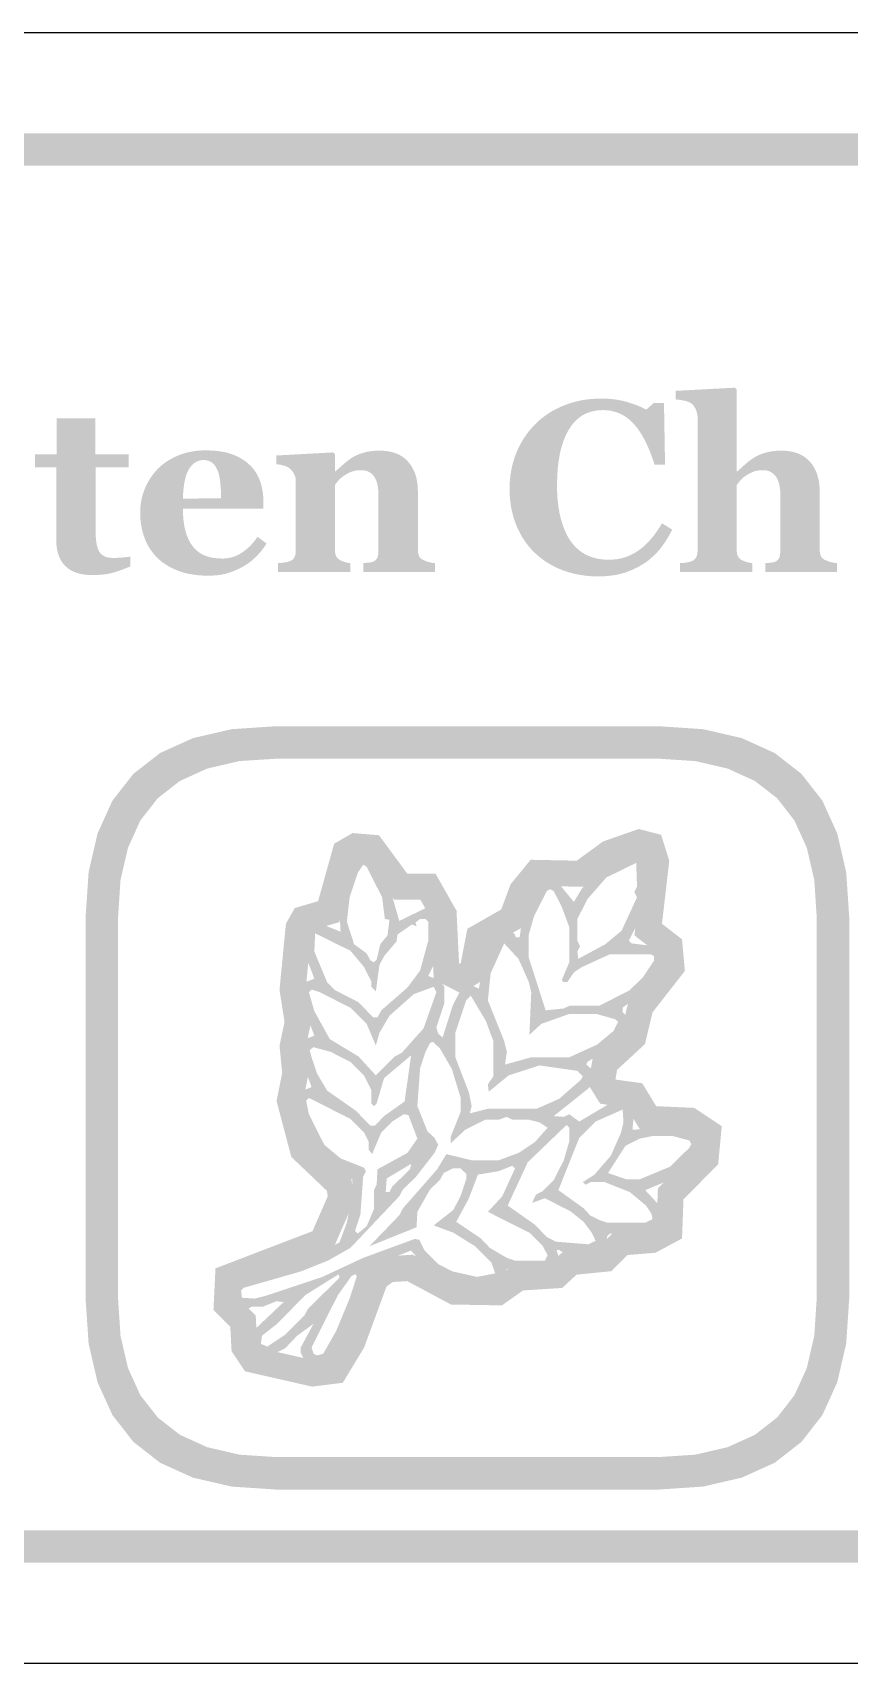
# Model space of a CAD drawing. Header units: millimetres. Extents: x 4 to 272, y 4 to 144.
# Drawn here: x 88.25 to 98.3, y 123.96 to 144.04 of the extents above; entities that cross this region are included whole.
import ezdxf

# ---------------------------------------------------------------- set-up
doc = ezdxf.new("R2010")
doc.units = ezdxf.units.MM
doc.layers.add('CUT', color=1, linetype='Continuous')
doc.layers.add('RASTER', color=7, linetype='Continuous')

msp = doc.modelspace()

# ---------------------------------------------------------------- hatches: boundary and pattern name
at = {"layer": 'RASTER'}
h = msp.add_hatch(color=7, dxfattribs=at)
h.paths.add_polyline_path([(73.2, 140.6), (73.234, 141.116), (73.338, 141.563), (73.509, 141.941), (73.75, 142.25), (74.059, 142.491), (74.438, 142.663), (74.884, 142.766), (75.4, 142.8), (132.6, 142.8), (133.116, 142.766), (133.563, 142.663), (133.941, 142.491), (134.25, 142.25), (134.491, 141.941), (134.663, 141.563), (134.766, 141.116), (134.8, 140.6), (134.8, 127.4), (134.766, 126.884), (134.663, 126.438), (134.491, 126.059), (134.25, 125.75), (133.941, 125.509), (133.563, 125.338), (133.116, 125.234), (132.6, 125.2), (75.4, 125.2), (74.884, 125.234), (74.438, 125.338), (74.059, 125.509), (73.75, 125.75), (73.509, 126.059), (73.338, 126.438), (73.234, 126.884), (73.2, 127.4)])
h.paths.add_polyline_path([(73.6, 140.6), (73.6, 127.4), (73.628, 126.978), (73.712, 126.613), (73.853, 126.303), (74.05, 126.05), (74.303, 125.853), (74.613, 125.713), (74.978, 125.628), (75.4, 125.6), (132.6, 125.6), (133.022, 125.628), (133.388, 125.713), (133.697, 125.853), (133.95, 126.05), (134.147, 126.303), (134.288, 126.613), (134.372, 126.978), (134.4, 127.4), (134.4, 140.6), (134.372, 141.022), (134.288, 141.388), (134.147, 141.697), (133.95, 141.95), (133.697, 142.147), (133.388, 142.288), (133.022, 142.372), (132.6, 142.4), (75.4, 142.4), (74.978, 142.372), (74.613, 142.288), (74.303, 142.147), (74.05, 141.95), (73.853, 141.697), (73.712, 141.388), (73.628, 141.022), (73.6, 140.6)], flags=0)
for points in [[(98.15, 137.4), (97.268, 137.4), (97.268, 137.507), (97.276, 137.508), (97.284, 137.508), (97.292, 137.509), (97.3, 137.51), (97.309, 137.511), (97.318, 137.512), (97.327, 137.513), (97.337, 137.514), (97.347, 137.515), (97.356, 137.517), (97.364, 137.518), (97.372, 137.52), (97.379, 137.522), (97.385, 137.524), (97.391, 137.526), (97.396, 137.529), (97.403, 137.533), (97.41, 137.538), (97.416, 137.543), (97.422, 137.549), (97.427, 137.555), (97.432, 137.561), (97.436, 137.568), (97.439, 137.576), (97.442, 137.584), (97.444, 137.593), (97.447, 137.603), (97.448, 137.614), (97.45, 137.626), (97.451, 137.638), (97.451, 137.652), (97.451, 137.667), (97.451, 138.352), (97.451, 138.389), (97.448, 138.423), (97.443, 138.455), (97.437, 138.484), (97.429, 138.511), (97.42, 138.536), (97.408, 138.558), (97.395, 138.578), (97.38, 138.595), (97.364, 138.61), (97.346, 138.623), (97.327, 138.634), (97.306, 138.642), (97.284, 138.648), (97.26, 138.651), (97.235, 138.652), (97.22, 138.652), (97.206, 138.651), (97.192, 138.65), (97.178, 138.648), (97.165, 138.646), (97.151, 138.643), (97.138, 138.639), (97.125, 138.635), (97.113, 138.63), (97.1, 138.625), (97.088, 138.619), (97.076, 138.613), (97.063, 138.607), (97.051, 138.599), (97.039, 138.592), (97.027, 138.584), (97.016, 138.576), (97.006, 138.569), (96.997, 138.561), (96.988, 138.554), (96.98, 138.546), (96.972, 138.539), (96.965, 138.531), (96.958, 138.524), (96.952, 138.516), (96.946, 138.509), (96.94, 138.501), (96.935, 138.495), (96.93, 138.488), (96.925, 138.482), (96.92, 138.475), (96.915, 138.469), (96.915, 137.683), (96.915, 137.67), (96.916, 137.657), (96.917, 137.645), (96.919, 137.634), (96.92, 137.624), (96.923, 137.614), (96.925, 137.605), (96.928, 137.597), (96.932, 137.589), (96.937, 137.582), (96.942, 137.575), (96.948, 137.568), (96.954, 137.562), (96.961, 137.556), (96.969, 137.55), (96.978, 137.545), (96.984, 137.542), (96.99, 137.539), (96.997, 137.536), (97.004, 137.533), (97.011, 137.53), (97.019, 137.527), (97.027, 137.524), (97.036, 137.522), (97.045, 137.519), (97.054, 137.517), (97.063, 137.515), (97.071, 137.513), (97.08, 137.511), (97.089, 137.509), (97.097, 137.508), (97.106, 137.507), (97.106, 137.4), (96.215, 137.4), (96.215, 137.507), (96.225, 137.508), (96.234, 137.508), (96.243, 137.509), (96.253, 137.51), (96.262, 137.511), (96.271, 137.512), (96.28, 137.513), (96.289, 137.514), (96.298, 137.515), (96.307, 137.517), (96.315, 137.518), (96.323, 137.52), (96.331, 137.522), (96.338, 137.524), (96.346, 137.526), (96.353, 137.529), (96.364, 137.534), (96.374, 137.539), (96.384, 137.544), (96.392, 137.55), (96.4, 137.557), (96.406, 137.564), (96.412, 137.571), (96.417, 137.579), (96.42, 137.588), (96.424, 137.597), (96.427, 137.607), (96.429, 137.618), (96.431, 137.629), (96.432, 137.641), (96.433, 137.653), (96.433, 137.667), (96.433, 139.3), (96.433, 139.312), (96.432, 139.324), (96.43, 139.336), (96.428, 139.348), (96.425, 139.361), (96.421, 139.374), (96.417, 139.386), (96.411, 139.4), (96.406, 139.412), (96.399, 139.424), (96.392, 139.435), (96.385, 139.446), (96.377, 139.455), (96.369, 139.464), (96.359, 139.472), (96.35, 139.479), (96.342, 139.483), (96.334, 139.488), (96.324, 139.492), (96.314, 139.496), (96.303, 139.499), (96.291, 139.503), (96.278, 139.506), (96.265, 139.509), (96.251, 139.511), (96.238, 139.514), (96.225, 139.516), (96.212, 139.518), (96.2, 139.519), (96.188, 139.521), (96.176, 139.522), (96.165, 139.523), (96.165, 139.629), (96.893, 139.668), (96.915, 139.644), (96.915, 138.636), (96.921, 138.636), (96.935, 138.649), (96.948, 138.661), (96.961, 138.672), (96.974, 138.684), (96.986, 138.695), (96.998, 138.706), (97.01, 138.716), (97.021, 138.726), (97.033, 138.736), (97.045, 138.747), (97.058, 138.757), (97.071, 138.767), (97.085, 138.777), (97.1, 138.787), (97.115, 138.797), (97.131, 138.808), (97.145, 138.816), (97.16, 138.825), (97.176, 138.833), (97.193, 138.84), (97.211, 138.848), (97.23, 138.855), (97.251, 138.861), (97.272, 138.868), (97.294, 138.874), (97.316, 138.879), (97.339, 138.883), (97.363, 138.886), (97.386, 138.889), (97.411, 138.891), (97.435, 138.892), (97.46, 138.893), (97.518, 138.891), (97.571, 138.884), (97.622, 138.874), (97.668, 138.859), (97.711, 138.839), (97.75, 138.816), (97.785, 138.788), (97.817, 138.756), (97.845, 138.721), (97.869, 138.683), (97.89, 138.642), (97.906, 138.599), (97.919, 138.552), (97.929, 138.503), (97.934, 138.452), (97.936, 138.398), (97.936, 137.68), (97.937, 137.667), (97.937, 137.654), (97.939, 137.642), (97.94, 137.631), (97.943, 137.621), (97.945, 137.611), (97.949, 137.602), (97.952, 137.593), (97.957, 137.586), (97.962, 137.578), (97.968, 137.571), (97.975, 137.564), (97.983, 137.558), (97.992, 137.552), (98.002, 137.547), (98.012, 137.542), (98.019, 137.539), (98.026, 137.536), (98.033, 137.534), (98.04, 137.531), (98.048, 137.529), (98.055, 137.526), (98.063, 137.524), (98.071, 137.522), (98.079, 137.519), (98.088, 137.517), (98.097, 137.515), (98.107, 137.514), (98.117, 137.512), (98.128, 137.51), (98.139, 137.508), (98.15, 137.507)], [(95.206, 137.344), (95.149, 137.345), (95.093, 137.349), (95.039, 137.355), (94.985, 137.363), (94.932, 137.373), (94.88, 137.386), (94.828, 137.401), (94.778, 137.418), (94.729, 137.438), (94.682, 137.459), (94.636, 137.483), (94.592, 137.509), (94.549, 137.537), (94.508, 137.567), (94.469, 137.599), (94.431, 137.633), (94.396, 137.668), (94.362, 137.706), (94.331, 137.745), (94.301, 137.787), (94.274, 137.83), (94.248, 137.876), (94.224, 137.924), (94.202, 137.973), (94.183, 138.025), (94.166, 138.077), (94.152, 138.131), (94.14, 138.186), (94.131, 138.243), (94.124, 138.3), (94.12, 138.359), (94.119, 138.42), (94.12, 138.479), (94.124, 138.538), (94.131, 138.596), (94.14, 138.652), (94.152, 138.708), (94.166, 138.762), (94.183, 138.815), (94.203, 138.867), (94.225, 138.918), (94.249, 138.967), (94.276, 139.014), (94.304, 139.059), (94.335, 139.103), (94.368, 139.145), (94.403, 139.185), (94.44, 139.224), (94.478, 139.26), (94.518, 139.294), (94.56, 139.325), (94.604, 139.355), (94.65, 139.383), (94.698, 139.408), (94.747, 139.432), (94.799, 139.453), (94.851, 139.472), (94.905, 139.489), (94.96, 139.503), (95.015, 139.514), (95.072, 139.523), (95.129, 139.529), (95.188, 139.533), (95.247, 139.534), (95.29, 139.534), (95.331, 139.532), (95.372, 139.528), (95.412, 139.524), (95.451, 139.518), (95.489, 139.511), (95.526, 139.502), (95.562, 139.493), (95.597, 139.482), (95.63, 139.471), (95.662, 139.46), (95.693, 139.448), (95.722, 139.436), (95.75, 139.424), (95.777, 139.411), (95.802, 139.398), (95.893, 139.479), (96.02, 139.479), (96.033, 138.72), (95.905, 138.72), (95.876, 138.804), (95.847, 138.882), (95.816, 138.954), (95.784, 139.021), (95.75, 139.082), (95.715, 139.137), (95.679, 139.186), (95.641, 139.23), (95.601, 139.268), (95.56, 139.301), (95.516, 139.329), (95.47, 139.352), (95.422, 139.369), (95.372, 139.382), (95.32, 139.39), (95.266, 139.392), (95.199, 139.388), (95.136, 139.377), (95.078, 139.358), (95.023, 139.332), (94.973, 139.297), (94.927, 139.256), (94.885, 139.207), (94.847, 139.15), (94.813, 139.086), (94.784, 139.016), (94.759, 138.94), (94.739, 138.858), (94.724, 138.77), (94.712, 138.676), (94.706, 138.576), (94.703, 138.469), (94.704, 138.409), (94.706, 138.35), (94.71, 138.294), (94.716, 138.24), (94.723, 138.188), (94.731, 138.139), (94.741, 138.092), (94.752, 138.047), (94.765, 138.004), (94.779, 137.963), (94.793, 137.925), (94.809, 137.889), (94.826, 137.855), (94.843, 137.822), (94.861, 137.793), (94.881, 137.765), (94.902, 137.738), (94.925, 137.713), (94.949, 137.69), (94.973, 137.668), (94.999, 137.649), (95.025, 137.631), (95.053, 137.615), (95.081, 137.601), (95.111, 137.589), (95.141, 137.579), (95.172, 137.57), (95.203, 137.562), (95.236, 137.557), (95.269, 137.553), (95.303, 137.55), (95.338, 137.549), (95.388, 137.551), (95.437, 137.556), (95.485, 137.565), (95.532, 137.577), (95.577, 137.593), (95.62, 137.612), (95.662, 137.635), (95.703, 137.661), (95.743, 137.69), (95.782, 137.724), (95.819, 137.76), (95.856, 137.801), (95.892, 137.845), (95.928, 137.892), (95.962, 137.943), (95.995, 137.998), (96.121, 137.921), (96.105, 137.89), (96.089, 137.859), (96.072, 137.829), (96.054, 137.799), (96.036, 137.771), (96.017, 137.743), (95.998, 137.717), (95.978, 137.691), (95.957, 137.666), (95.936, 137.642), (95.914, 137.618), (95.891, 137.596), (95.867, 137.575), (95.843, 137.554), (95.818, 137.534), (95.792, 137.516), (95.762, 137.496), (95.732, 137.478), (95.702, 137.46), (95.67, 137.444), (95.638, 137.429), (95.605, 137.415), (95.571, 137.402), (95.536, 137.39), (95.5, 137.379), (95.463, 137.37), (95.424, 137.362), (95.384, 137.356), (95.342, 137.351), (95.298, 137.347), (95.253, 137.345), (95.206, 137.344)], [(89.45, 137.467), (89.427, 137.457), (89.403, 137.447), (89.378, 137.438), (89.353, 137.428), (89.328, 137.419), (89.302, 137.41), (89.276, 137.402), (89.25, 137.393), (89.222, 137.386), (89.193, 137.379), (89.163, 137.373), (89.131, 137.369), (89.098, 137.365), (89.063, 137.363), (89.027, 137.361), (88.989, 137.36), (88.934, 137.362), (88.882, 137.367), (88.834, 137.376), (88.79, 137.388), (88.749, 137.404), (88.713, 137.423), (88.679, 137.446), (88.65, 137.472), (88.624, 137.501), (88.602, 137.533), (88.583, 137.569), (88.567, 137.607), (88.555, 137.648), (88.546, 137.692), (88.541, 137.74), (88.539, 137.79), (88.539, 138.689), (88.276, 138.689), (88.276, 138.847), (88.545, 138.847), (88.545, 139.291), (89.021, 139.291), (89.021, 138.847), (89.431, 138.847), (89.431, 138.689), (89.024, 138.689), (89.024, 137.886), (89.025, 137.845), (89.027, 137.807), (89.031, 137.772), (89.036, 137.74), (89.043, 137.711), (89.051, 137.685), (89.061, 137.663), (89.072, 137.643), (89.085, 137.626), (89.1, 137.612), (89.118, 137.599), (89.138, 137.589), (89.161, 137.581), (89.186, 137.576), (89.213, 137.573), (89.242, 137.571), (89.253, 137.571), (89.264, 137.572), (89.276, 137.572), (89.29, 137.573), (89.304, 137.574), (89.319, 137.575), (89.335, 137.576), (89.352, 137.577), (89.369, 137.579), (89.385, 137.58), (89.399, 137.582), (89.412, 137.583), (89.424, 137.585), (89.434, 137.587), (89.443, 137.589), (89.45, 137.59)], [(93.202, 137.4), (92.32, 137.4), (92.32, 137.507), (92.327, 137.508), (92.335, 137.508), (92.343, 137.509), (92.351, 137.51), (92.359, 137.511), (92.368, 137.512), (92.378, 137.513), (92.387, 137.514), (92.397, 137.515), (92.406, 137.517), (92.414, 137.518), (92.422, 137.52), (92.429, 137.522), (92.436, 137.524), (92.442, 137.526), (92.448, 137.529), (92.455, 137.533), (92.462, 137.538), (92.468, 137.543), (92.474, 137.549), (92.479, 137.555), (92.484, 137.561), (92.488, 137.568), (92.491, 137.576), (92.495, 137.584), (92.497, 137.593), (92.499, 137.603), (92.501, 137.614), (92.503, 137.626), (92.504, 137.638), (92.504, 137.652), (92.505, 137.667), (92.505, 138.352), (92.504, 138.388), (92.501, 138.422), (92.497, 138.454), (92.491, 138.483), (92.483, 138.51), (92.474, 138.535), (92.463, 138.557), (92.45, 138.577), (92.435, 138.595), (92.419, 138.61), (92.401, 138.623), (92.382, 138.634), (92.361, 138.642), (92.338, 138.648), (92.314, 138.651), (92.288, 138.652), (92.273, 138.652), (92.259, 138.651), (92.245, 138.65), (92.231, 138.648), (92.218, 138.646), (92.204, 138.643), (92.191, 138.639), (92.179, 138.635), (92.166, 138.63), (92.154, 138.625), (92.141, 138.619), (92.129, 138.613), (92.116, 138.607), (92.104, 138.599), (92.092, 138.592), (92.08, 138.584), (92.069, 138.576), (92.06, 138.569), (92.05, 138.561), (92.042, 138.554), (92.033, 138.546), (92.026, 138.539), (92.018, 138.531), (92.012, 138.524), (92.005, 138.516), (91.999, 138.509), (91.994, 138.501), (91.988, 138.495), (91.983, 138.488), (91.978, 138.482), (91.973, 138.475), (91.969, 138.469), (91.969, 137.683), (91.969, 137.67), (91.969, 137.658), (91.971, 137.647), (91.972, 137.636), (91.974, 137.625), (91.977, 137.615), (91.98, 137.606), (91.983, 137.597), (91.987, 137.589), (91.992, 137.581), (91.997, 137.574), (92.003, 137.567), (92.009, 137.561), (92.016, 137.555), (92.023, 137.55), (92.031, 137.545), (92.038, 137.542), (92.044, 137.539), (92.051, 137.536), (92.058, 137.533), (92.065, 137.53), (92.073, 137.527), (92.081, 137.524), (92.09, 137.522), (92.099, 137.519), (92.108, 137.517), (92.116, 137.515), (92.125, 137.513), (92.133, 137.511), (92.142, 137.509), (92.15, 137.508), (92.159, 137.507), (92.159, 137.4), (91.268, 137.4), (91.268, 137.507), (91.277, 137.508), (91.287, 137.509), (91.296, 137.509), (91.305, 137.51), (91.314, 137.511), (91.324, 137.513), (91.333, 137.514), (91.342, 137.515), (91.351, 137.516), (91.36, 137.518), (91.369, 137.519), (91.377, 137.521), (91.385, 137.523), (91.392, 137.525), (91.399, 137.527), (91.406, 137.529), (91.417, 137.533), (91.428, 137.538), (91.437, 137.543), (91.446, 137.549), (91.453, 137.556), (91.46, 137.563), (91.466, 137.571), (91.47, 137.579), (91.475, 137.587), (91.478, 137.597), (91.481, 137.607), (91.484, 137.618), (91.486, 137.629), (91.487, 137.641), (91.488, 137.653), (91.488, 137.667), (91.488, 138.519), (91.488, 138.53), (91.487, 138.542), (91.485, 138.553), (91.482, 138.564), (91.479, 138.575), (91.475, 138.586), (91.47, 138.597), (91.465, 138.608), (91.459, 138.619), (91.452, 138.629), (91.445, 138.639), (91.438, 138.648), (91.43, 138.657), (91.421, 138.665), (91.412, 138.673), (91.403, 138.68), (91.396, 138.685), (91.389, 138.689), (91.381, 138.693), (91.373, 138.696), (91.365, 138.7), (91.356, 138.703), (91.346, 138.707), (91.336, 138.71), (91.326, 138.712), (91.316, 138.715), (91.305, 138.717), (91.294, 138.719), (91.283, 138.721), (91.271, 138.723), (91.26, 138.724), (91.248, 138.726), (91.248, 138.833), (91.947, 138.871), (91.969, 138.849), (91.969, 138.636), (91.974, 138.636), (91.985, 138.646), (91.996, 138.656), (92.008, 138.666), (92.02, 138.677), (92.033, 138.688), (92.046, 138.699), (92.06, 138.712), (92.074, 138.724), (92.088, 138.737), (92.103, 138.749), (92.117, 138.76), (92.13, 138.771), (92.144, 138.781), (92.157, 138.79), (92.17, 138.799), (92.182, 138.808), (92.196, 138.816), (92.212, 138.825), (92.228, 138.833), (92.245, 138.84), (92.263, 138.848), (92.283, 138.855), (92.303, 138.861), (92.324, 138.868), (92.347, 138.874), (92.369, 138.879), (92.392, 138.883), (92.415, 138.886), (92.439, 138.889), (92.463, 138.891), (92.487, 138.892), (92.512, 138.893), (92.57, 138.891), (92.624, 138.884), (92.674, 138.874), (92.721, 138.859), (92.764, 138.84), (92.803, 138.816), (92.838, 138.789), (92.87, 138.757), (92.898, 138.722), (92.922, 138.684), (92.943, 138.643), (92.96, 138.6), (92.973, 138.553), (92.982, 138.504), (92.988, 138.452), (92.99, 138.398), (92.99, 137.68), (92.99, 137.667), (92.991, 137.654), (92.992, 137.642), (92.994, 137.631), (92.996, 137.621), (92.999, 137.611), (93.002, 137.602), (93.006, 137.593), (93.01, 137.586), (93.015, 137.578), (93.022, 137.571), (93.029, 137.564), (93.037, 137.558), (93.045, 137.552), (93.055, 137.547), (93.066, 137.542), (93.072, 137.54), (93.078, 137.537), (93.085, 137.534), (93.092, 137.532), (93.099, 137.529), (93.107, 137.527), (93.115, 137.524), (93.124, 137.522), (93.132, 137.519), (93.141, 137.517), (93.151, 137.515), (93.16, 137.513), (93.17, 137.511), (93.181, 137.509), (93.191, 137.508), (93.202, 137.507)]]:
    msp.add_hatch(color=7, dxfattribs=at).paths.add_polyline_path(points)
h = msp.add_hatch(color=7, dxfattribs=at)
h.paths.add_polyline_path([(91.128, 137.75), (91.115, 137.729), (91.101, 137.709), (91.086, 137.689), (91.071, 137.669), (91.055, 137.649), (91.039, 137.63), (91.022, 137.611), (91.004, 137.593), (90.985, 137.574), (90.966, 137.557), (90.947, 137.54), (90.926, 137.524), (90.906, 137.508), (90.884, 137.494), (90.862, 137.479), (90.839, 137.466), (90.815, 137.452), (90.79, 137.44), (90.765, 137.428), (90.74, 137.417), (90.716, 137.407), (90.691, 137.398), (90.666, 137.389), (90.641, 137.382), (90.615, 137.375), (90.589, 137.369), (90.561, 137.364), (90.533, 137.36), (90.503, 137.357), (90.473, 137.355), (90.442, 137.354), (90.41, 137.353), (90.357, 137.354), (90.305, 137.357), (90.256, 137.362), (90.208, 137.369), (90.162, 137.377), (90.118, 137.388), (90.076, 137.4), (90.036, 137.415), (89.997, 137.431), (89.96, 137.448), (89.925, 137.467), (89.892, 137.487), (89.86, 137.508), (89.83, 137.531), (89.802, 137.555), (89.776, 137.58), (89.751, 137.607), (89.728, 137.635), (89.706, 137.663), (89.686, 137.694), (89.668, 137.725), (89.651, 137.757), (89.636, 137.791), (89.623, 137.826), (89.611, 137.861), (89.6, 137.898), (89.592, 137.935), (89.585, 137.973), (89.579, 138.012), (89.575, 138.051), (89.573, 138.091), (89.572, 138.132), (89.573, 138.17), (89.575, 138.206), (89.58, 138.243), (89.586, 138.279), (89.593, 138.314), (89.603, 138.35), (89.614, 138.384), (89.627, 138.419), (89.641, 138.453), (89.657, 138.485), (89.675, 138.517), (89.693, 138.548), (89.714, 138.578), (89.735, 138.607), (89.758, 138.635), (89.783, 138.663), (89.809, 138.688), (89.836, 138.712), (89.865, 138.735), (89.896, 138.757), (89.928, 138.777), (89.962, 138.796), (89.997, 138.814), (90.034, 138.831), (90.073, 138.846), (90.112, 138.859), (90.153, 138.87), (90.195, 138.879), (90.238, 138.887), (90.282, 138.892), (90.327, 138.895), (90.373, 138.896), (90.423, 138.895), (90.471, 138.892), (90.517, 138.889), (90.56, 138.883), (90.601, 138.876), (90.64, 138.868), (90.676, 138.857), (90.71, 138.846), (90.742, 138.833), (90.773, 138.819), (90.803, 138.803), (90.831, 138.786), (90.857, 138.769), (90.882, 138.75), (90.906, 138.729), (90.928, 138.708), (90.949, 138.687), (90.967, 138.664), (90.985, 138.641), (91.001, 138.617), (91.015, 138.592), (91.028, 138.566), (91.04, 138.539), (91.05, 138.511), (91.059, 138.483), (91.067, 138.454), (91.073, 138.424), (91.079, 138.395), (91.083, 138.365), (91.086, 138.335), (91.088, 138.304), (91.088, 138.273), (91.088, 138.178), (90.098, 138.178), (90.1, 138.105), (90.105, 138.037), (90.114, 137.973), (90.127, 137.913), (90.143, 137.859), (90.163, 137.808), (90.187, 137.762), (90.214, 137.721), (90.245, 137.684), (90.28, 137.652), (90.32, 137.625), (90.363, 137.603), (90.411, 137.586), (90.464, 137.574), (90.52, 137.567), (90.581, 137.564), (90.615, 137.565), (90.648, 137.569), (90.681, 137.575), (90.712, 137.583), (90.743, 137.594), (90.772, 137.606), (90.801, 137.622), (90.829, 137.64), (90.856, 137.659), (90.882, 137.68), (90.907, 137.702), (90.931, 137.725), (90.954, 137.75), (90.976, 137.775), (90.996, 137.802), (91.016, 137.831)])
h.paths.add_polyline_path([(90.568, 138.307), (90.568, 138.329), (90.568, 138.351), (90.567, 138.373), (90.566, 138.396), (90.565, 138.418), (90.563, 138.441), (90.561, 138.464), (90.559, 138.487), (90.557, 138.509), (90.554, 138.531), (90.551, 138.551), (90.547, 138.571), (90.543, 138.589), (90.539, 138.606), (90.534, 138.623), (90.529, 138.638), (90.522, 138.654), (90.515, 138.67), (90.507, 138.685), (90.499, 138.698), (90.49, 138.711), (90.481, 138.722), (90.471, 138.732), (90.46, 138.742), (90.449, 138.75), (90.437, 138.757), (90.425, 138.763), (90.412, 138.768), (90.398, 138.772), (90.383, 138.775), (90.367, 138.776), (90.351, 138.777), (90.324, 138.775), (90.298, 138.77), (90.273, 138.761), (90.25, 138.748), (90.228, 138.732), (90.208, 138.713), (90.189, 138.689), (90.171, 138.663), (90.155, 138.632), (90.141, 138.597), (90.129, 138.558), (90.119, 138.515), (90.111, 138.468), (90.105, 138.416), (90.1, 138.361), (90.098, 138.301)], flags=0)
h = msp.add_hatch(color=7, dxfattribs=at)
h.paths.add_polyline_path([(88.9, 133.15), (88.937, 133.701), (89.047, 134.178), (89.23, 134.582), (89.488, 134.913), (89.818, 135.17), (90.222, 135.353), (90.699, 135.463), (91.25, 135.5), (95.95, 135.5), (96.501, 135.463), (96.978, 135.353), (97.382, 135.17), (97.712, 134.913), (97.97, 134.582), (98.153, 134.178), (98.263, 133.701), (98.3, 133.15), (98.3, 128.45), (98.263, 127.899), (98.153, 127.422), (97.97, 127.018), (97.713, 126.688), (97.382, 126.43), (96.978, 126.247), (96.501, 126.137), (95.95, 126.1), (91.25, 126.1), (90.699, 126.137), (90.222, 126.247), (89.818, 126.43), (89.488, 126.688), (89.23, 127.018), (89.047, 127.422), (88.937, 127.899), (88.9, 128.45)])
h.paths.add_polyline_path([(89.3, 133.15), (89.3, 128.45), (89.33, 127.993), (89.422, 127.597), (89.574, 127.262), (89.788, 126.988), (90.062, 126.774), (90.397, 126.622), (90.793, 126.53), (91.25, 126.5), (95.95, 126.5), (96.407, 126.53), (96.803, 126.622), (97.138, 126.774), (97.413, 126.988), (97.626, 127.262), (97.778, 127.597), (97.87, 127.993), (97.9, 128.45), (97.9, 133.15), (97.87, 133.607), (97.778, 134.003), (97.626, 134.338), (97.413, 134.613), (97.138, 134.826), (96.803, 134.978), (96.407, 135.07), (95.95, 135.1), (91.25, 135.1), (90.793, 135.07), (90.397, 134.978), (90.062, 134.826), (89.788, 134.613), (89.574, 134.338), (89.422, 134.003), (89.33, 133.607), (89.3, 133.15)], flags=0)
h = msp.add_hatch(color=7, dxfattribs=at)
h.paths.add_polyline_path([(95.708, 134.234), (95.985, 134.163), (96.085, 133.842), (95.995, 133.067), (96.242, 132.876), (96.277, 132.486), (95.879, 131.976), (95.786, 131.586), (95.443, 131.269), (95.423, 131.155), (95.427, 131.148), (95.752, 131.104), (95.924, 130.821), (96.394, 130.8), (96.731, 130.575), (96.687, 130.106), (96.26, 129.673), (96.242, 129.192), (95.915, 129.016), (95.57, 128.988), (95.371, 128.789), (94.943, 128.746), (94.767, 128.583), (94.285, 128.552), (94.025, 128.368), (93.397, 128.379), (92.859, 128.667), (92.681, 128.656), (92.604, 128.599), (92.328, 127.848), (92.066, 127.415), (91.687, 127.368), (90.863, 127.556), (90.697, 127.805), (90.681, 128.105), (90.474, 128.312), (90.499, 128.824), (91.693, 129.282), (91.881, 129.712), (91.87, 129.779), (91.432, 130.197), (91.251, 130.884), (91.32, 131.231), (91.287, 131.566), (91.349, 131.858), (91.287, 132.253), (91.366, 133.068), (91.475, 133.261), (91.762, 133.345), (91.96, 134.053), (92.186, 134.184), (92.512, 134.157), (92.861, 133.683), (93.208, 133.683), (93.466, 133.228), (93.497, 132.582), (93.51, 132.575), (93.518, 132.58), (93.599, 133.005), (94.016, 133.243), (94.132, 133.554), (94.378, 133.855), (94.946, 133.844), (95.269, 134.08)])
h.paths.add_polyline_path([(95.722, 133.9), (95.42, 133.794), (95.048, 133.522), (94.528, 133.532), (94.414, 133.392), (94.276, 133.022), (93.885, 132.8), (93.806, 132.383), (93.527, 132.208), (93.186, 132.381), (93.15, 133.137), (93.021, 133.363), (92.7, 133.363), (92.341, 133.85), (92.26, 133.857), (92.233, 133.841), (92.023, 133.087), (91.689, 132.99), (91.678, 132.97), (91.61, 132.263), (91.675, 131.849), (91.61, 131.548), (91.644, 131.215), (91.579, 130.894), (91.719, 130.366), (92.169, 129.936), (92.212, 129.669), (91.932, 129.031), (90.809, 128.6), (90.801, 128.438), (90.994, 128.245), (91.012, 127.91), (91.059, 127.839), (91.704, 127.693), (91.873, 127.713), (92.038, 127.987), (92.336, 128.799), (92.567, 128.969), (92.929, 128.992), (93.48, 128.698), (93.926, 128.69), (94.174, 128.866), (94.633, 128.895), (94.804, 129.053), (95.225, 129.096), (95.427, 129.298), (95.822, 129.33), (95.929, 129.387), (95.945, 129.809), (96.379, 130.25), (96.395, 130.415), (96.291, 130.484), (95.74, 130.509), (95.558, 130.807), (95.235, 130.851), (95.086, 131.09), (95.146, 131.431), (95.497, 131.755), (95.584, 132.119), (95.947, 132.583), (95.936, 132.708), (95.656, 132.924), (95.759, 133.812), (95.732, 133.898), (95.722, 133.9)], flags=0)
h = msp.add_hatch(color=7, dxfattribs=at)
h.paths.add_polyline_path([(92.26, 133.95), (92.393, 133.904), (92.527, 133.737), (92.65, 133.493), (92.761, 133.102), (93.084, 133.259), (93.161, 133.236), (93.218, 133.159), (93.218, 132.992), (93.251, 132.892), (93.185, 132.558), (93.118, 132.425), (93.261, 132.368), (93.318, 132.291), (93.318, 132.091), (93.218, 131.79), (93.241, 131.714), (93.295, 131.667), (93.418, 132.057), (93.508, 132.234), (93.619, 132.325), (93.742, 132.268), (93.785, 132.558), (93.852, 132.759), (93.976, 132.969), (94.086, 132.992), (94.176, 132.949), (94.196, 132.902), (94.243, 132.902), (94.286, 133.193), (94.51, 133.603), (94.62, 133.66), (94.663, 133.637), (94.911, 133.336), (95.011, 133.503), (95.278, 133.77), (95.488, 133.894), (95.722, 133.96), (95.765, 133.937), (95.822, 133.86), (95.822, 133.493), (95.722, 133.126), (95.588, 132.859), (95.622, 132.825), (95.889, 132.792), (95.999, 132.735), (96.022, 132.592), (95.932, 132.415), (95.845, 132.335), (95.799, 132.248), (95.511, 132.034), (95.511, 131.981), (95.588, 131.891), (95.531, 131.714), (95.365, 131.547), (95.077, 131.366), (95.064, 131.333), (95.154, 131.256), (95.154, 131.156), (95.097, 131.046), (94.663, 130.699), (94.787, 130.689), (94.854, 130.722), (94.977, 130.632), (95.355, 130.856), (95.555, 130.889), (95.655, 130.789), (95.632, 130.532), (96.289, 130.555), (96.466, 130.465), (96.49, 130.321), (96.433, 130.211), (96.166, 129.944), (95.789, 129.787), (95.965, 129.597), (96.022, 129.487), (95.999, 129.343), (95.922, 129.287), (95.789, 129.253), (95.355, 129.253), (95.321, 129.22), (95.298, 129.076), (95.221, 129.019), (94.787, 129.019), (94.72, 129.053), (94.697, 129.043), (94.72, 128.986), (94.697, 128.843), (94.553, 128.786), (94.086, 128.819), (94.043, 128.662), (93.952, 128.619), (93.518, 128.619), (93.385, 128.652), (93.141, 128.776), (92.907, 129.043), (92.393, 128.843), (92.216, 128.285), (91.993, 127.774), (91.926, 127.674), (91.816, 127.617), (91.716, 127.617), (91.605, 127.674), (91.549, 127.784), (91.549, 127.851), (91.706, 128.141), (91.505, 127.995), (91.358, 127.841), (91.181, 127.751), (91.081, 127.751), (90.991, 127.794), (90.948, 127.884), (90.971, 128.061), (91.338, 128.409), (91.248, 128.419), (91.081, 128.352), (90.948, 128.352), (90.881, 128.318), (90.737, 128.409), (90.714, 128.619), (90.737, 128.662), (90.848, 128.719), (91.549, 128.919), (92.026, 129.143), (92.116, 129.387), (92.183, 129.721), (92.183, 129.921), (91.939, 130.044), (91.739, 130.245), (91.582, 130.522), (91.515, 130.755), (91.539, 130.999), (91.682, 131.056), (91.549, 131.423), (91.549, 131.59), (91.572, 131.634), (91.716, 131.69), (91.549, 132.124), (91.549, 132.291), (91.572, 132.335), (91.716, 132.391), (91.615, 132.658), (91.592, 132.902), (91.615, 132.992), (91.682, 133.059), (91.816, 133.059), (92.039, 132.969), (92.016, 133.393), (92.083, 133.66), (92.206, 133.904)])
h.paths.add_polyline_path([(95.678, 133.817), (95.311, 133.637), (95.077, 133.37), (94.954, 133.126), (94.954, 132.859), (94.987, 132.792), (94.954, 132.725), (94.964, 132.635), (95.298, 132.815), (95.498, 132.982), (95.688, 133.393), (95.655, 133.46), (95.688, 133.526)], flags=0)
h.paths.add_polyline_path([(92.317, 133.794), (92.25, 133.693), (92.15, 133.393), (92.116, 133.092), (92.206, 132.815), (92.36, 132.702), (92.407, 132.615), (92.45, 132.592), (92.483, 132.625), (92.527, 132.815), (92.617, 132.925), (92.64, 133.116), (92.584, 133.126), (92.55, 133.393), (92.36, 133.77)], flags=0)
h.paths.add_polyline_path([(94.62, 133.493), (94.577, 133.47), (94.42, 133.159), (94.353, 132.925), (94.353, 132.658), (94.563, 132.001), (94.787, 132.024), (94.854, 132.057), (95.221, 132.057), (95.598, 132.248), (95.765, 132.415), (95.899, 132.615), (95.899, 132.668), (95.855, 132.692), (95.355, 132.692), (95.011, 132.535), (94.911, 132.468), (94.83, 132.348), (94.777, 132.348), (94.764, 132.381), (94.854, 132.592), (94.854, 133.026), (94.764, 133.269), (94.663, 133.47)], flags=0)
h.paths.add_polyline_path([(93.018, 133.126), (92.961, 133.082), (92.974, 133.036), (92.917, 133.059), (92.741, 132.936), (92.727, 132.849), (92.574, 132.668), (92.517, 132.558), (92.473, 132.234), (92.417, 132.291), (92.417, 132.358), (92.327, 132.535), (92.16, 132.735), (91.726, 132.949), (91.716, 132.725), (91.873, 132.348), (91.973, 132.248), (92.26, 132.101), (92.44, 131.914), (92.493, 131.914), (92.54, 132.001), (92.861, 132.281), (93.018, 132.491), (93.118, 132.859), (93.118, 133.092), (93.084, 133.126)], flags=0)
h.paths.add_polyline_path([(94.053, 132.825), (93.886, 132.458), (93.852, 132.124), (94.053, 131.623), (94.086, 131.49), (94.063, 131.333), (94.386, 131.423), (94.854, 131.423), (95.198, 131.58), (95.398, 131.747), (95.455, 131.857), (95.421, 131.891), (95.188, 131.957), (94.854, 131.957), (94.51, 131.834), (94.363, 131.7), (94.386, 132.224), (94.353, 132.358), (94.229, 132.635)], flags=0)
h.paths.add_polyline_path([(93.185, 132.291), (92.941, 132.201), (92.64, 131.934), (92.517, 131.724), (92.473, 131.567), (92.36, 131.834), (92.16, 132.034), (91.782, 132.224), (91.682, 132.258), (91.649, 132.224), (91.716, 131.991), (91.906, 131.647), (92.26, 131.433), (92.473, 131.2), (92.707, 131.433), (92.794, 131.48), (93.061, 131.78), (93.218, 132.224)], flags=0)
h.paths.add_polyline_path([(93.642, 132.181), (93.585, 132.124), (93.452, 131.724), (93.452, 131.423), (93.619, 130.989), (93.652, 130.822), (93.629, 130.732), (93.852, 130.789), (94.453, 130.789), (94.73, 130.912), (94.997, 131.146), (95.021, 131.189), (94.954, 131.256), (94.487, 131.323), (94.109, 131.2), (93.862, 130.999), (93.852, 131.089), (93.919, 131.189), (93.919, 131.623), (93.829, 131.867)], flags=0)
h.paths.add_polyline_path([(93.175, 131.613), (93.141, 131.6), (93.084, 131.49), (93.018, 131.29), (92.984, 130.822), (93.108, 130.512), (93.195, 130.432), (93.241, 130.345), (93.195, 130.245), (92.961, 129.944), (92.807, 129.797), (92.761, 129.711), (92.16, 129.076), (91.883, 128.919), (91.549, 128.786), (90.848, 128.585), (90.814, 128.552), (90.824, 128.462), (90.981, 128.452), (91.115, 128.485), (91.816, 128.719), (92.317, 128.953), (92.951, 129.186), (93.008, 129.176), (93.074, 129.043), (93.241, 128.876), (93.418, 128.786), (93.719, 128.719), (93.942, 128.762), (93.896, 128.896), (93.695, 129.096), (93.428, 129.263), (93.185, 129.353), (93.428, 129.544), (93.518, 129.721), (93.585, 129.921), (93.585, 129.988), (93.518, 130.054), (93.418, 130.054), (93.308, 129.998), (93.261, 129.911), (93.141, 129.797), (92.984, 129.52), (92.974, 129.33), (92.393, 129.096), (92.761, 129.477), (92.807, 129.564), (93.228, 130.044), (93.341, 130.231), (93.652, 130.155), (93.986, 130.155), (94.229, 130.245), (94.43, 130.378), (94.587, 130.555), (94.487, 130.622), (94.353, 130.655), (94.153, 130.655), (94.086, 130.689), (93.986, 130.655), (93.819, 130.655), (93.575, 130.532), (93.395, 130.365), (93.395, 130.445), (93.518, 130.755), (93.518, 130.922), (93.408, 131.28), (93.261, 131.533)], flags=0)
h.paths.add_polyline_path([(91.706, 131.547), (91.659, 131.513), (91.682, 131.423), (91.749, 131.223), (91.873, 131.013), (92.226, 130.766), (92.407, 130.579), (92.46, 130.579), (92.574, 130.699), (92.827, 130.879), (92.907, 131.447), (92.574, 131.166), (92.483, 130.856), (92.45, 130.822), (92.417, 130.856), (92.417, 131.023), (92.327, 131.2), (92.16, 131.366), (91.916, 131.49)], flags=0)
h.paths.add_polyline_path([(91.649, 130.922), (91.615, 130.889), (91.649, 130.722), (91.839, 130.345), (92.039, 130.178), (92.327, 130.064), (92.35, 130.021), (92.317, 129.954), (92.283, 129.487), (92.216, 129.287), (92.25, 129.253), (92.36, 129.343), (92.45, 129.554), (92.45, 129.787), (92.483, 129.854), (92.493, 130.044), (92.861, 130.245), (92.984, 130.422), (92.874, 130.712), (92.817, 130.722), (92.674, 130.632), (92.54, 130.498), (92.427, 130.231), (92.383, 130.288), (92.383, 130.388), (92.327, 130.498), (92.16, 130.665)], flags=0)
h.paths.add_polyline_path([(95.511, 130.779), (95.178, 130.632), (94.977, 130.432), (94.72, 129.787), (95.031, 129.564), (95.111, 129.477), (95.221, 129.42), (95.321, 129.387), (95.789, 129.387), (95.879, 129.43), (95.865, 129.497), (95.799, 129.597), (95.598, 129.764), (95.288, 129.887), (95.121, 129.887), (95.054, 129.854), (95.021, 129.887), (95.164, 129.978), (95.365, 130.211), (95.488, 130.488), (95.521, 130.622)], flags=0)
h.paths.add_polyline_path([(94.82, 130.589), (94.343, 130.131), (94.096, 129.597), (94.43, 129.363), (94.577, 129.21), (94.687, 129.153), (95.087, 129.12), (95.178, 129.163), (95.131, 129.263), (95.031, 129.397), (94.864, 129.53), (94.553, 129.687), (94.396, 129.63), (94.443, 129.731), (94.53, 129.777), (94.663, 129.911), (94.787, 130.155), (94.854, 130.388), (94.854, 130.555)], flags=0)
h.paths.add_polyline_path([(95.889, 130.455), (95.722, 130.422), (95.545, 130.332), (95.331, 129.998), (95.555, 129.921), (95.722, 129.921), (96.099, 130.078), (96.333, 130.311), (96.356, 130.355), (96.333, 130.398), (96.122, 130.455)], flags=0)
h.paths.add_polyline_path([(92.907, 130.111), (92.607, 129.931), (92.594, 129.764), (92.64, 129.764), (92.674, 129.831), (92.894, 130.044)], flags=0)
h.paths.add_polyline_path([(94.153, 130.088), (93.986, 130.021), (93.729, 129.978), (93.619, 129.687), (93.462, 129.397), (93.762, 129.196), (93.876, 129.076), (94.086, 128.953), (94.186, 128.919), (94.553, 128.919), (94.587, 128.986), (94.53, 129.096), (94.363, 129.263), (93.852, 129.52), (94.029, 129.711), (94.186, 130.054)], flags=0)
h.paths.add_polyline_path([(92.016, 128.752), (91.605, 128.495), (91.258, 128.141), (91.071, 127.995), (91.058, 127.894), (91.138, 127.861), (91.358, 128.008), (91.592, 128.242), (91.639, 128.328), (92.026, 128.709)], flags=0)
h.paths.add_polyline_path([(92.216, 128.752), (92.173, 128.729), (92.006, 128.495), (91.682, 127.851), (91.706, 127.774), (91.749, 127.751), (91.826, 127.774), (91.983, 128.051), (92.15, 128.452), (92.24, 128.729)], flags=0)

# ---------------------------------------------------------------- linework, layer by layer
at = {"layer": 'CUT'}
for points in [[(74.999, 144.04), (133.001, 144.04)], [(133.001, 123.96), (74.999, 123.96)]]:
    msp.add_lwpolyline(points, dxfattribs=at)

doc.saveas('drawing.dxf')
